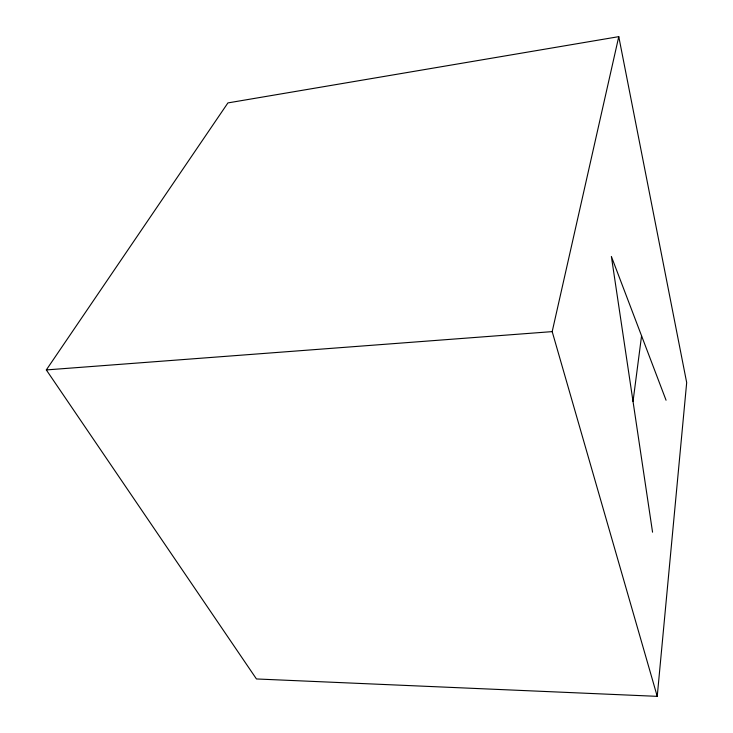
<?xml version="1.0" encoding="UTF-8"?>
<svg xmlns="http://www.w3.org/2000/svg" width="733" height="733" viewBox="0 0 733 733"><rect width="100%" height="100%" fill="white"/><g stroke="black" fill="none" stroke-linecap="round" stroke-linejoin="round"><path stroke-width="1.1" d="M657.235 696.35L686.684 382.599L618.771 36.65L227.917 102.913L46.316 369.927L256.449 678.96L657.235 696.35L552.187 331.618L618.771 36.65M633.028 401.464L641.567 335.851M46.316 369.927L552.187 331.618M666.059 400.236L611.377 256.458L652.553 532.185"/></g></svg>
